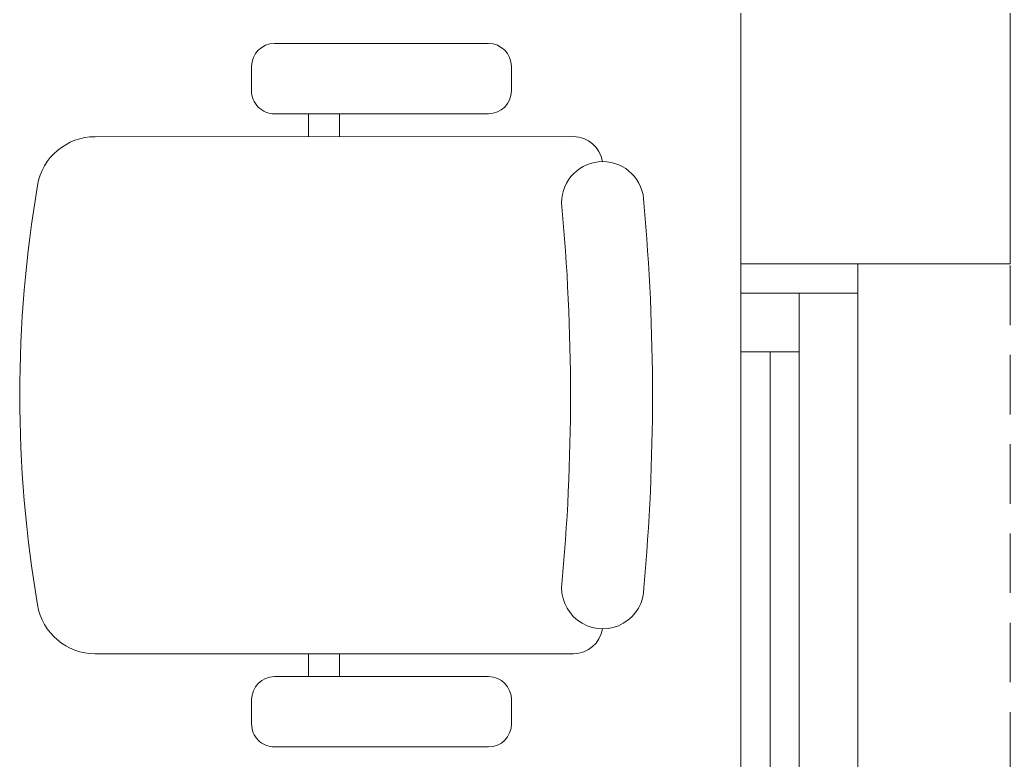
# Model space of a CAD drawing. Extents: x -234346 to 58427, y -132654 to -82394.
# Drawn here: x -98155 to -97309, y -113516 to -112884 of the extents above; entities that cross this region are included whole.
import ezdxf

# ---------------------------------------------------------------- set-up
doc = ezdxf.new("R2010")
doc.units = 0
doc.header["$LTSCALE"] = 8
doc.linetypes.add('HIDDEN', pattern=[9.525, 6.35, -3.175])
doc.layers.get('0').update_dxf_attribs({"color": 9, "lineweight": 5})
for name, color, linetype, lineweight in [('72_EGR_EQP_TAG', 9, 'Continuous', 5), ('Aluminum', 9, 'Continuous', 5), ('LOADING', 9, 'Continuous', 5), ('NEW Wall', 9, 'Continuous', 5), ('Proj', 9, 'Continuous', 5), ('Walls', 9, 'Continuous', 5)]:
    doc.layers.add(name, color=color, linetype=linetype, lineweight=lineweight)

# ---------------------------------------------------------------- blocks, each defined once
blk = doc.blocks.new('*X17')
for p, q in [((5, 3), (5, 3)), ((5, 3), (5, 3)), ((5, 3), (5, 3)), ((5, 3), (5, 3)), ((5, 3), (5, 3)), ((5, 3), (5, 3)), ((5, 3), (5, 3)), ((5, 3), (5, 3)), ((5, 3), (5, 3)), ((5, 3), (5, 3)), ((5, 3), (5, 3)), ((5, 3), (5, 3)), ((5, 3), (5, 3)), ((5, 3), (5, 3)), ((5, 3), (5, 3)), ((5, 3), (5, 3)), ((5, 3), (5, 3)), ((5, 3), (5, 3)), ((5, 3), (5, 3)), ((5, 3), (5, 3)), ((5, 3), (5, 3)), ((5, 3), (5, 3)), ((5, 3), (5, 3)), ((5, 3), (5, 3)), ((5, 3), (5, 3)), ((5, 3), (5, 3)), ((5, 3), (5, 3)), ((5, 3), (5, 3)), ((5, 3), (5, 3)), ((5, 3), (5, 3)), ((5, 3), (5, 3)), ((5, 3), (5, 3)), ((5, 3), (5, 3)), ((5, 3), (5, 3)), ((5, 3), (5, 3)), ((5, 3), (5, 3)), ((5, 3), (5, 3)), ((5, 3), (5, 3)), ((5, 3), (5, 3)), ((5, 3), (5, 3)), ((5, 3), (5, 3)), ((5, 3), (5, 3)), ((5, 3), (5, 3)), ((5, 3), (5, 3)), ((5, 3), (5, 3)), ((5, 3), (5, 3)), ((5, 3), (5, 3)), ((5, 3), (5, 3)), ((5, 3), (5, 3)), ((5, 3), (5, 3)), ((5, 3), (5, 3)), ((5, 3), (5, 3)), ((5, 3), (5, 3)), ((5, 3), (5, 3)), ((5, 3), (5, 3)), ((5, 3), (5, 3)), ((5, 3), (5, 3)), ((5, 3), (5, 3)), ((5, 3), (5, 3)), ((5, 3), (5, 3)), ((5, 3), (5, 3)), ((5, 3), (5, 3)), ((5, 3), (5, 3)), ((5, 3), (5, 3)), ((5, 3), (5, 3)), ((5, 3), (5, 3)), ((6, 3), (5, 3)), ((5, 3), (5, 3)), ((6, 3), (5, 3)), ((5, 3), (5, 3)), ((6, 3), (5, 3)), ((5, 3), (5, 3)), ((6, 3), (5, 3)), ((5, 3), (5, 3)), ((5, 3), (5, 3)), ((5, 3), (5, 3)), ((5, 3), (5, 3)), ((5, 3), (5, 3)), ((5, 3), (5, 3)), ((5, 3), (5, 3)), ((5, 3), (5, 3)), ((5, 3), (5, 3)), ((5, 3), (5, 3)), ((5, 3), (5, 3)), ((5, 3), (5, 3)), ((5, 3), (5, 3)), ((5, 3), (5, 3)), ((5, 3), (5, 3)), ((5, 3), (5, 3)), ((5, 3), (5, 3)), ((5, 3), (5, 3)), ((5, 3), (5, 3)), ((5, 3), (5, 3)), ((5, 3), (5, 3)), ((5, 3), (5, 3)), ((5, 3), (5, 3)), ((6, 3), (6, 3)), ((6, 3), (6, 3)), ((6, 3), (6, 3)), ((6, 3), (6, 3)), ((6, 3), (6, 3)), ((6, 3), (6, 3)), ((6, 3), (6, 3)), ((6, 3), (6, 3)), ((6, 3), (6, 3)), ((6, 3), (6, 3)), ((6, 3), (6, 3)), ((6, 3), (6, 3)), ((6, 3), (6, 3)), ((6, 3), (6, 3)), ((6, 3), (6, 3)), ((6, 3), (6, 3)), ((6, 3), (6, 3)), ((6, 3), (6, 3)), ((6, 3), (6, 3)), ((6, 3), (6, 3)), ((6, 3), (6, 3)), ((6, 3), (6, 3)), ((6, 3), (6, 3)), ((6, 3), (6, 3)), ((6, 3), (6, 3)), ((6, 3), (6, 3)), ((6, 3), (6, 3)), ((6, 3), (6, 3)), ((6, 3), (6, 3)), ((6, 3), (6, 3)), ((6, 3), (6, 3)), ((6, 3), (6, 3)), ((6, 3), (6, 3)), ((6, 3), (6, 3)), ((6, 3), (6, 3)), ((6, 3), (6, 3)), ((6, 3), (6, 3)), ((6, 3), (6, 3)), ((6, 3), (6, 3)), ((6, 3), (6, 3)), ((6, 3), (6, 3)), ((6, 3), (6, 3)), ((6, 3), (6, 3)), ((6, 3), (6, 3)), ((6, 3), (6, 3)), ((6, 3), (6, 3)), ((6, 3), (6, 3)), ((6, 3), (6, 3)), ((6, 3), (6, 3)), ((6, 3), (6, 3)), ((6, 3), (6, 3)), ((6, 3), (6, 3)), ((6, 3), (6, 3)), ((6, 3), (6, 3)), ((6, 3), (6, 3)), ((6, 3), (6, 3)), ((6, 3), (6, 3)), ((6, 3), (6, 3)), ((6, 3), (6, 3)), ((6, 3), (6, 3)), ((6, 3), (6, 3)), ((6, 3), (6, 3)), ((6, 3), (6, 3)), ((6, 3), (6, 3)), ((6, 3), (6, 3)), ((6, 3), (6, 3)), ((6, 3), (6, 3)), ((6, 3), (6, 3)), ((6, 3), (6, 3)), ((6, 3), (6, 3)), ((6, 3), (6, 3)), ((6, 3), (6, 3)), ((6, 3), (6, 3)), ((6, 3), (6, 3)), ((6, 3), (6, 3)), ((6, 3), (6, 3)), ((6, 3), (6, 3)), ((6, 3), (6, 3)), ((6, 3), (6, 3)), ((6, 3), (6, 3)), ((6, 3), (6, 3)), ((6, 3), (6, 3)), ((6, 3), (6, 3)), ((6, 3), (6, 3)), ((6, 3), (6, 3)), ((6, 3), (6, 3)), ((6, 3), (6, 3)), ((6, 3), (6, 3)), ((6, 3), (6, 3)), ((6, 3), (6, 3)), ((6, 3), (6, 3)), ((6, 3), (6, 3)), ((6, 3), (6, 3)), ((6, 3), (6, 3)), ((6, 3), (6, 3)), ((6, 3), (6, 3)), ((6, 3), (6, 3)), ((6, 3), (6, 3)), ((6, 3), (6, 3)), ((6, 3), (6, 3)), ((6, 3), (6, 3)), ((6, 3), (6, 3)), ((6, 3), (6, 3)), ((6, 3), (6, 3)), ((6, 3), (6, 3)), ((6, 3), (6, 3)), ((6, 3), (6, 3)), ((6, 3), (6, 3)), ((6, 3), (6, 3)), ((6, 3), (6, 3)), ((6, 3), (6, 3)), ((6, 3), (6, 3)), ((6, 3), (6, 3)), ((6, 3), (6, 3)), ((6, 3), (6, 3)), ((6, 3), (6, 3)), ((6, 3), (6, 3)), ((6, 3), (6, 3)), ((6, 3), (6, 3)), ((6, 3), (6, 3)), ((6, 3), (6, 3)), ((6, 3), (6, 3)), ((6, 3), (6, 3)), ((6, 3), (6, 3)), ((6, 3), (6, 3)), ((6, 3), (6, 3)), ((6, 3), (6, 3)), ((6, 3), (6, 3)), ((6, 3), (6, 3)), ((6, 3), (6, 3)), ((6, 3), (6, 3)), ((6, 3), (6, 3)), ((6, 3), (6, 3)), ((6, 3), (6, 3)), ((6, 3), (6, 3)), ((6, 3), (6, 3)), ((6, 3), (6, 3)), ((6, 3), (6, 3)), ((6, 3), (6, 3)), ((6, 3), (6, 3)), ((6, 3), (6, 3)), ((6, 3), (6, 3)), ((6, 3), (6, 3)), ((6, 3), (6, 3)), ((6, 3), (6, 3)), ((6, 3), (6, 3)), ((6, 3), (6, 3)), ((6, 3), (6, 3)), ((6, 3), (6, 3)), ((6, 3), (6, 3)), ((6, 3), (6, 3)), ((6, 3), (6, 3)), ((6, 3), (6, 3)), ((6, 3), (6, 3)), ((6, 3), (6, 3)), ((6, 3), (6, 3)), ((6, 3), (6, 3)), ((6, 3), (6, 3)), ((6, 3), (6, 3)), ((6, 3), (6, 3)), ((6, 3), (6, 3)), ((6, 3), (6, 3)), ((6, 3), (6, 3)), ((6, 3), (6, 3)), ((6, 3), (6, 3)), ((6, 3), (6, 3)), ((6, 3), (6, 3)), ((6, 3), (6, 3)), ((6, 3), (6, 3)), ((6, 3), (6, 3)), ((6, 3), (6, 3)), ((6, 3), (6, 3)), ((6, 3), (6, 3)), ((6, 3), (6, 3)), ((6, 3), (6, 3)), ((6, 3), (6, 3)), ((6, 3), (6, 3)), ((6, 3), (6, 3)), ((6, 3), (6, 3)), ((6, 3), (6, 3)), ((6, 3), (6, 3)), ((6, 3), (6, 3)), ((6, 3), (6, 3)), ((6, 3), (6, 3)), ((6, 3), (6, 3)), ((6, 3), (6, 3)), ((6, 3), (6, 3)), ((6, 3), (6, 3)), ((6, 3), (6, 3)), ((6, 3), (6, 3)), ((6, 3), (6, 3)), ((6, 3), (6, 3)), ((6, 3), (6, 3)), ((6, 3), (6, 3)), ((6, 3), (6, 3)), ((6, 3), (6, 3)), ((6, 3), (6, 3)), ((6, 3), (6, 3)), ((6, 3), (6, 3)), ((6, 3), (6, 3)), ((6, 3), (6, 3)), ((6, 3), (6, 3)), ((6, 3), (6, 3)), ((6, 3), (6, 3)), ((6, 3), (5, 3)), ((6, 3), (5, 3)), ((6, 3), (5, 3)), ((6, 3), (5, 3)), ((6, 3), (5, 3)), ((6, 3), (6, 3)), ((6, 3), (6, 3)), ((6, 3), (6, 3)), ((6, 3), (6, 3)), ((6, 3), (6, 3)), ((6, 3), (6, 3)), ((6, 3), (6, 3)), ((6, 3), (6, 3)), ((6, 3), (6, 3)), ((6, 3), (6, 3)), ((6, 3), (6, 3)), ((6, 3), (6, 3)), ((6, 3), (6, 3)), ((6, 3), (6, 3)), ((6, 3), (6, 3)), ((6, 3), (6, 3)), ((6, 3), (6, 3)), ((6, 3), (6, 3)), ((6, 3), (6, 3)), ((6, 3), (6, 3)), ((6, 3), (6, 3)), ((6, 3), (6, 3)), ((6, 3), (6, 3)), ((6, 3), (6, 3)), ((6, 3), (6, 3)), ((6, 3), (6, 3)), ((6, 3), (6, 3)), ((6, 3), (6, 3)), ((6, 3), (6, 3)), ((6, 3), (6, 3)), ((6, 3), (6, 3)), ((6, 3), (6, 3)), ((6, 3), (6, 3)), ((6, 3), (6, 3)), ((6, 3), (6, 3)), ((6, 3), (6, 3)), ((6, 3), (6, 3)), ((6, 3), (6, 3)), ((6, 3), (6, 3)), ((6, 3), (6, 3)), ((6, 3), (6, 3)), ((6, 3), (6, 3)), ((6, 3), (6, 3)), ((6, 3), (6, 3)), ((6, 3), (6, 3)), ((6, 3), (6, 3)), ((6, 3), (6, 3)), ((6, 3), (6, 3)), ((6, 3), (6, 3)), ((6, 3), (6, 3)), ((6, 3), (6, 3)), ((6, 3), (6, 3)), ((6, 3), (6, 3)), ((6, 3), (6, 3)), ((6, 3), (6, 3)), ((6, 3), (6, 3)), ((6, 3), (6, 3)), ((6, 3), (6, 3)), ((6, 3), (6, 3)), ((6, 3), (6, 3)), ((6, 3), (6, 3)), ((6, 3), (6, 3)), ((6, 3), (6, 3)), ((6, 3), (6, 3)), ((6, 3), (6, 3)), ((6, 3), (6, 3)), ((6, 3), (6, 3)), ((6, 3), (6, 3)), ((6, 3), (6, 3)), ((6, 3), (6, 3)), ((6, 3), (6, 3)), ((6, 3), (6, 3)), ((6, 3), (6, 3)), ((6, 3), (6, 3)), ((6, 3), (6, 3)), ((6, 3), (6, 3)), ((6, 3), (6, 3)), ((6, 3), (6, 3)), ((6, 3), (6, 3)), ((6, 3), (6, 3)), ((6, 3), (6, 3)), ((6, 3), (6, 3)), ((6, 3), (6, 3)), ((6, 3), (6, 3)), ((6, 3), (6, 3)), ((6, 3), (6, 3)), ((6, 3), (6, 3)), ((6, 3), (6, 3)), ((6, 3), (6, 3)), ((6, 3), (6, 3)), ((6, 3), (6, 3)), ((6, 3), (6, 3)), ((6, 3), (6, 3)), ((6, 3), (6, 3)), ((6, 3), (6, 3)), ((6, 3), (6, 3)), ((6, 3), (6, 3)), ((6, 3), (6, 3)), ((6, 3), (6, 3)), ((6, 3), (6, 3)), ((6, 3), (6, 3)), ((6, 3), (6, 3)), ((6, 3), (6, 3)), ((6, 3), (6, 3)), ((6, 3), (6, 3)), ((6, 3), (6, 3)), ((6, 3), (6, 3)), ((6, 3), (6, 3)), ((6, 3), (6, 3)), ((6, 3), (6, 3)), ((6, 3), (6, 3)), ((6, 3), (6, 3)), ((6, 3), (6, 3)), ((6, 3), (6, 3)), ((6, 3), (6, 3)), ((6, 3), (6, 3)), ((6, 3), (6, 3)), ((6, 3), (6, 3)), ((6, 3), (6, 3)), ((6, 3), (6, 3)), ((6, 3), (6, 3)), ((6, 3), (6, 3)), ((6, 3), (6, 3)), ((6, 3), (6, 3)), ((6, 3), (6, 3)), ((6, 3), (6, 3)), ((6, 3), (6, 3)), ((6, 3), (6, 3)), ((6, 3), (6, 3)), ((6, 3), (6, 3)), ((6, 3), (6, 3)), ((6, 3), (6, 3)), ((6, 3), (6, 3)), ((6, 3), (6, 3)), ((6, 3), (6, 3)), ((6, 3), (6, 3)), ((6, 3), (6, 3)), ((6, 3), (6, 3)), ((6, 3), (6, 3)), ((6, 3), (6, 3)), ((6, 3), (6, 3)), ((6, 3), (6, 3)), ((6, 3), (6, 3)), ((6, 3), (6, 3)), ((6, 3), (6, 3)), ((6, 3), (6, 3)), ((6, 3), (6, 3)), ((6, 3), (6, 3)), ((6, 3), (6, 3)), ((6, 3), (6, 3)), ((6, 3), (6, 3)), ((6, 3), (6, 3)), ((6, 3), (6, 3)), ((6, 3), (6, 3)), ((6, 3), (6, 3)), ((6, 3), (6, 3)), ((6, 3), (6, 3)), ((6, 3), (6, 3)), ((6, 3), (6, 3)), ((6, 3), (6, 3)), ((6, 3), (6, 3)), ((6, 3), (6, 3)), ((6, 3), (6, 3)), ((6, 3), (6, 3)), ((6, 3), (6, 3)), ((6, 3), (6, 3)), ((6, 3), (6, 3)), ((6, 3), (6, 3)), ((6, 3), (6, 3)), ((6, 3), (6, 3)), ((6, 3), (6, 3)), ((6, 3), (6, 3)), ((6, 3), (6, 3)), ((6, 3), (6, 3)), ((6, 3), (6, 3)), ((6, 3), (6, 3)), ((6, 3), (6, 3)), ((6, 3), (6, 3)), ((6, 3), (6, 3)), ((6, 3), (6, 3)), ((6, 3), (6, 3)), ((6, 3), (6, 3)), ((6, 3), (6, 3)), ((6, 3), (6, 3)), ((6, 3), (6, 3)), ((6, 3), (6, 3)), ((6, 3), (6, 3)), ((6, 3), (6, 3)), ((6, 3), (6, 3)), ((6, 3), (6, 3)), ((6, 3), (6, 3)), ((6, 3), (6, 3)), ((6, 3), (6, 3)), ((6, 3), (6, 3)), ((6, 3), (6, 3)), ((6, 3), (6, 3)), ((6, 3), (6, 3)), ((6, 3), (6, 3)), ((6, 3), (6, 3)), ((6, 3), (6, 3)), ((6, 3), (6, 3)), ((6, 3), (6, 3)), ((6, 3), (6, 3)), ((6, 3), (6, 3)), ((6, 3), (6, 3)), ((6, 3), (6, 3)), ((6, 3), (6, 3)), ((6, 3), (6, 3)), ((6, 3), (6, 3)), ((6, 3), (6, 3)), ((6, 3), (6, 3)), ((6, 3), (6, 3)), ((6, 3), (6, 3)), ((6, 3), (6, 3)), ((6, 3), (6, 3)), ((6, 3), (6, 3)), ((6, 3), (6, 3)), ((6, 3), (6, 3)), ((6, 3), (6, 3)), ((6, 3), (6, 3)), ((6, 3), (6, 3)), ((6, 3), (6, 3)), ((6, 3), (6, 3)), ((6, 3), (6, 3)), ((6, 3), (6, 3)), ((6, 3), (6, 3)), ((6, 3), (6, 3)), ((6, 3), (6, 3)), ((6, 3), (6, 3)), ((6, 3), (6, 3)), ((6, 3), (6, 3)), ((6, 3), (6, 3)), ((6, 3), (6, 3)), ((6, 3), (6, 3)), ((6, 3), (6, 3)), ((6, 3), (6, 3)), ((6, 3), (6, 3)), ((6, 3), (6, 3)), ((6, 3), (6, 3)), ((6, 3), (6, 3)), ((6, 3), (6, 3)), ((6, 3), (6, 3)), ((6, 3), (6, 3)), ((6, 3), (6, 3)), ((6, 3), (6, 3)), ((6, 3), (6, 3)), ((6, 3), (6, 3)), ((6, 3), (6, 3)), ((6, 3), (6, 3)), ((6, 3), (6, 3)), ((6, 3), (6, 3)), ((6, 3), (6, 3)), ((6, 3), (6, 3)), ((6, 3), (6, 3)), ((6, 3), (6, 3)), ((6, 3), (6, 3)), ((6, 3), (6, 3)), ((6, 3), (6, 3)), ((6, 3), (6, 3)), ((6, 3), (6, 3)), ((6, 3), (6, 3)), ((6, 3), (6, 3)), ((6, 3), (6, 3)), ((6, 3), (6, 3)), ((6, 3), (6, 3)), ((6, 3), (6, 3)), ((6, 3), (6, 3)), ((6, 3), (6, 3)), ((6, 3), (6, 3)), ((6, 3), (6, 3)), ((6, 3), (6, 3)), ((6, 3), (6, 3)), ((6, 3), (6, 3)), ((6, 3), (6, 3)), ((6, 3), (6, 3)), ((6, 3), (6, 3)), ((6, 3), (6, 3)), ((6, 3), (6, 3)), ((6, 3), (6, 3)), ((6, 3), (6, 3)), ((6, 3), (6, 3)), ((6, 3), (6, 3)), ((6, 3), (6, 3)), ((6, 3), (6, 3)), ((6, 3), (6, 3)), ((6, 3), (6, 3)), ((6, 3), (6, 3)), ((6, 3), (6, 3)), ((6, 3), (6, 3)), ((6, 3), (6, 3)), ((6, 3), (6, 3)), ((6, 3), (6, 3)), ((6, 3), (6, 3)), ((6, 3), (6, 3)), ((6, 3), (6, 3)), ((6, 3), (6, 3)), ((6, 3), (6, 3)), ((6, 3), (6, 3)), ((6, 3), (6, 3)), ((6, 3), (6, 3)), ((6, 3), (6, 3)), ((6, 3), (6, 3)), ((6, 3), (6, 3)), ((6, 3), (6, 3)), ((6, 3), (6, 3)), ((6, 3), (6, 3)), ((6, 3), (6, 3)), ((6, 3), (6, 3)), ((6, 3), (6, 3)), ((6, 3), (6, 3)), ((6, 3), (6, 3)), ((6, 3), (6, 3)), ((6, 3), (6, 3)), ((6, 3), (6, 3)), ((6, 3), (6, 3)), ((6, 3), (6, 3)), ((6, 3), (6, 3))]:
    blk.add_line(p, q)
blk = doc.blocks.new('*X18')
for p, q in [((13, 1), (13, 1)), ((13, 1), (13, 1)), ((13, 1), (13, 1)), ((13, 1), (13, 1)), ((13, 1), (13, 1)), ((13, 1), (13, 1)), ((13, 1), (13, 1)), ((13, 1), (13, 1)), ((13, 1), (13, 1)), ((13, 1), (13, 1)), ((13, 1), (13, 1)), ((13, 1), (13, 1)), ((13, 1), (13, 1)), ((13, 1), (13, 1)), ((13, 1), (13, 1)), ((13, 1), (14, 1)), ((13, 1), (14, 1)), ((13, 1), (14, 1)), ((13, 1), (13, 1)), ((13, 1), (13, 1)), ((13, 1), (13, 1)), ((13, 1), (13, 1)), ((13, 1), (13, 1)), ((13, 1), (13, 1)), ((13, 1), (13, 1)), ((13, 1), (13, 1)), ((13, 1), (13, 1)), ((13, 1), (13, 1)), ((13, 1), (13, 1)), ((13, 1), (13, 1)), ((13, 1), (13, 1)), ((13, 1), (13, 1)), ((13, 1), (13, 1)), ((13, 1), (13, 1)), ((13, 1), (13, 1)), ((13, 1), (13, 1)), ((13, 1), (13, 1)), ((13, 1), (13, 1)), ((13, 1), (13, 1)), ((13, 1), (13, 1)), ((13, 1), (13, 1)), ((13, 1), (13, 1)), ((13, 1), (13, 1)), ((13, 1), (13, 1)), ((13, 1), (13, 1)), ((13, 1), (13, 1)), ((13, 1), (13, 1)), ((13, 1), (13, 1)), ((13, 1), (13, 1)), ((13, 1), (13, 1)), ((13, 1), (13, 1)), ((13, 1), (13, 1)), ((13, 1), (13, 1)), ((13, 1), (13, 1)), ((13, 1), (13, 1)), ((13, 1), (13, 1)), ((13, 1), (13, 1)), ((13, 1), (13, 1)), ((13, 1), (13, 1)), ((13, 1), (13, 1)), ((13, 1), (13, 1)), ((13, 1), (13, 1)), ((13, 1), (13, 1)), ((13, 1), (13, 1)), ((13, 1), (13, 1)), ((13, 1), (13, 1)), ((13, 1), (13, 1)), ((13, 1), (13, 1)), ((13, 1), (13, 1)), ((13, 1), (13, 1)), ((13, 1), (13, 1)), ((13, 1), (13, 1)), ((13, 1), (13, 1)), ((13, 1), (13, 1)), ((13, 1), (13, 1)), ((13, 1), (13, 1)), ((13, 1), (13, 1)), ((13, 1), (13, 1)), ((13, 1), (13, 1)), ((13, 1), (13, 1)), ((13, 1), (13, 1)), ((13, 1), (13, 1)), ((13, 1), (13, 1)), ((13, 1), (13, 1)), ((13, 1), (13, 1)), ((13, 1), (13, 1)), ((13, 1), (13, 1)), ((13, 1), (13, 1)), ((13, 1), (13, 1)), ((13, 1), (13, 1)), ((13, 1), (13, 1)), ((13, 1), (13, 1)), ((13, 1), (13, 1)), ((13, 1), (13, 1)), ((13, 1), (13, 1)), ((13, 1), (13, 1)), ((13, 1), (13, 1)), ((13, 1), (13, 1)), ((13, 1), (13, 1)), ((13, 1), (13, 1)), ((13, 1), (13, 1)), ((13, 1), (13, 1)), ((13, 1), (13, 1)), ((13, 1), (13, 1)), ((13, 1), (13, 1)), ((13, 1), (13, 1)), ((13, 1), (13, 1)), ((13, 1), (13, 1)), ((13, 1), (13, 1)), ((13, 1), (13, 1)), ((13, 1), (13, 1)), ((13, 1), (13, 1)), ((13, 1), (13, 1)), ((13, 1), (13, 1)), ((13, 1), (13, 1)), ((13, 1), (13, 1)), ((13, 1), (13, 1)), ((13, 1), (13, 1)), ((13, 1), (13, 1)), ((13, 1), (13, 1)), ((13, 1), (13, 1)), ((13, 1), (13, 1)), ((13, 1), (13, 1)), ((13, 1), (14, 1)), ((13, 0), (13, 0)), ((13, 0), (13, 0)), ((13, 0), (13, 0)), ((13, 0), (13, 0)), ((13, 0), (13, 0)), ((13, 0), (13, 0)), ((13, 0), (13, 0)), ((13, 0), (13, 0)), ((13, 0), (13, 0)), ((13, 0), (13, 0)), ((13, 0), (13, 0)), ((13, 0), (13, 0)), ((13, 0), (13, 0)), ((13, 0), (13, 0)), ((13, 0), (13, 0)), ((13, 0), (13, 0)), ((13, 0), (13, 0)), ((13, 0), (13, 0)), ((13, 0), (13, 0)), ((13, 0), (13, 0)), ((13, 0), (13, 0)), ((13, 0), (13, 0)), ((13, 0), (13, 0)), ((13, 0), (13, 0)), ((13, 0), (13, 0)), ((13, 0), (13, 0)), ((13, 0), (13, 0)), ((13, 0), (13, 0)), ((13, 0), (13, 0)), ((13, 0), (13, 0)), ((13, 0), (13, 0)), ((13, 0), (13, 0)), ((13, 0), (13, 0)), ((13, 0), (13, 0)), ((13, 0), (13, 0)), ((13, 0), (13, 0)), ((13, 0), (13, 0)), ((13, 0), (13, 0)), ((13, 0), (13, 0)), ((13, 0), (13, 0)), ((13, 0), (13, 0)), ((13, 0), (13, 0)), ((13, 0), (13, 0)), ((13, 0), (13, 0)), ((13, 0), (13, 0)), ((13, 0), (13, 0)), ((13, 0), (13, 0)), ((13, 0), (13, 0)), ((13, 0), (14, 0)), ((13, 0), (14, 0)), ((13, 0), (13, 0)), ((13, 0), (14, 0)), ((14, 1), (14, 1)), ((14, 1), (14, 1)), ((14, 1), (14, 1)), ((14, 1), (14, 1)), ((14, 1), (14, 1)), ((14, 1), (14, 1)), ((14, 1), (14, 1)), ((14, 1), (14, 1)), ((14, 1), (14, 1)), ((14, 1), (14, 1)), ((14, 1), (14, 1)), ((14, 1), (14, 1)), ((14, 1), (14, 1)), ((14, 1), (14, 1)), ((14, 1), (14, 1)), ((14, 1), (14, 1)), ((14, 1), (14, 1)), ((14, 1), (14, 1)), ((14, 1), (14, 1)), ((14, 1), (14, 1)), ((14, 1), (14, 1)), ((14, 1), (14, 1)), ((14, 1), (14, 1)), ((14, 1), (14, 1)), ((14, 1), (14, 1)), ((14, 1), (14, 1)), ((14, 1), (14, 1)), ((14, 1), (14, 1)), ((14, 1), (14, 1)), ((14, 1), (14, 1)), ((14, 1), (14, 1)), ((14, 1), (14, 1)), ((14, 1), (14, 1)), ((14, 1), (14, 1)), ((14, 1), (14, 1)), ((14, 1), (14, 1)), ((14, 1), (14, 1)), ((14, 1), (14, 1)), ((14, 1), (14, 1)), ((14, 1), (14, 1)), ((14, 1), (14, 1)), ((14, 1), (14, 1)), ((14, 1), (14, 1)), ((14, 1), (14, 1)), ((14, 1), (14, 1)), ((14, 1), (14, 1)), ((14, 1), (14, 1)), ((14, 1), (14, 1)), ((14, 1), (14, 1)), ((14, 1), (14, 1)), ((14, 1), (14, 1)), ((14, 1), (14, 1)), ((14, 1), (14, 1)), ((14, 1), (14, 1)), ((14, 1), (14, 1)), ((14, 1), (14, 1)), ((14, 1), (14, 1)), ((14, 1), (14, 1)), ((14, 1), (14, 1)), ((14, 1), (14, 1)), ((14, 1), (14, 1)), ((14, 1), (14, 1)), ((14, 1), (14, 1)), ((14, 1), (14, 1)), ((14, 1), (14, 1)), ((14, 1), (14, 1)), ((14, 1), (14, 1)), ((14, 1), (14, 1)), ((14, 1), (14, 1)), ((14, 1), (14, 1)), ((14, 1), (14, 1)), ((14, 1), (14, 1)), ((14, 1), (14, 1)), ((14, 1), (14, 1)), ((14, 1), (14, 1)), ((14, 1), (14, 1)), ((14, 1), (14, 1)), ((14, 1), (14, 1)), ((14, 1), (14, 1)), ((14, 1), (14, 1)), ((14, 1), (14, 1)), ((14, 1), (14, 1)), ((14, 1), (14, 1)), ((14, 1), (14, 1)), ((14, 1), (14, 1)), ((14, 1), (14, 1)), ((14, 1), (14, 1)), ((14, 1), (14, 1)), ((14, 1), (14, 1)), ((14, 1), (14, 1)), ((14, 1), (14, 1)), ((14, 1), (14, 1)), ((14, 1), (14, 1)), ((14, 1), (14, 1)), ((14, 0), (14, 0)), ((14, 0), (14, 0)), ((14, 0), (14, 0)), ((14, 0), (14, 0)), ((14, 0), (14, 0)), ((14, 0), (14, 0)), ((14, 0), (14, 0)), ((14, 0), (14, 0)), ((14, 0), (14, 0)), ((14, 0), (14, 0)), ((14, 0), (14, 0)), ((14, 0), (14, 0)), ((14, 0), (14, 0)), ((14, 0), (14, 0)), ((14, 0), (14, 0)), ((14, 0), (14, 0)), ((14, 0), (14, 0)), ((14, 0), (14, 0)), ((14, 0), (14, 0)), ((14, 0), (14, 0)), ((14, 0), (14, 0)), ((14, 0), (14, 0)), ((14, 0), (14, 0)), ((14, 0), (14, 0)), ((14, 0), (14, 0)), ((14, 0), (14, 0)), ((14, 0), (14, 0)), ((14, 0), (14, 0)), ((14, 0), (14, 0)), ((14, 0), (14, 0)), ((14, 0), (14, 0)), ((14, 0), (14, 0)), ((14, 0), (14, 0)), ((14, 0), (14, 0)), ((14, 0), (14, 0)), ((14, 0), (14, 0)), ((14, 0), (14, 0)), ((14, 0), (14, 0)), ((14, 0), (14, 0)), ((14, 0), (14, 0)), ((14, 0), (14, 0)), ((14, 0), (14, 0)), ((14, 0), (14, 0)), ((14, 0), (14, 0)), ((14, 0), (14, 0)), ((14, 0), (14, 0)), ((14, 0), (14, 0)), ((14, 0), (14, 0)), ((13, 0), (13, 0)), ((13, 0), (14, 0)), ((13, 0), (13, 0)), ((13, 0), (14, 0)), ((13, 0), (13, 0)), ((13, 0), (14, 0)), ((13, 0), (13, 0)), ((13, 0), (13, 0)), ((13, 0), (13, 0)), ((13, 0), (13, 0)), ((13, 0), (14, 0)), ((13, 0), (13, 0)), ((13, 0), (14, 0)), ((13, 0), (13, 0)), ((13, 0), (14, 0)), ((13, 0), (13, 0)), ((13, 0), (14, 0)), ((13, 0), (13, 0)), ((13, 0), (14, 0)), ((13, 0), (13, 0)), ((13, 0), (14, 0)), ((13, 0), (13, 0)), ((13, 0), (14, 0)), ((13, 0), (13, 0)), ((13, 0), (13, 0)), ((13, 0), (13, 0)), ((13, 0), (14, 0)), ((13, 0), (13, 0)), ((13, 0), (14, 0)), ((13, 0), (13, 0)), ((13, 0), (14, 0)), ((13, 0), (13, 0)), ((13, 0), (14, 0)), ((13, 0), (13, 0)), ((13, 0), (13, 0)), ((13, 0), (13, 0)), ((13, 0), (13, 0)), ((13, 0), (13, 0)), ((13, 0), (13, 0)), ((13, 0), (13, 0)), ((13, 0), (13, 0)), ((13, 0), (13, 0)), ((13, 0), (13, 0)), ((13, 0), (13, 0)), ((13, 0), (13, 0)), ((13, 0), (13, 0)), ((13, 0), (13, 0)), ((13, 0), (13, 0)), ((13, 0), (13, 0)), ((13, 0), (13, 0)), ((13, 0), (13, 0)), ((13, 0), (13, 0)), ((13, 0), (13, 0)), ((13, 0), (13, 0)), ((13, 0), (13, 0)), ((13, 0), (13, 0)), ((13, 0), (13, 0)), ((13, 0), (13, 0)), ((13, 0), (13, 0)), ((13, 0), (13, 0)), ((13, 0), (13, 0)), ((13, 0), (13, 0)), ((13, 0), (13, 0)), ((13, 0), (13, 0)), ((13, -1), (13, -1)), ((13, -1), (13, -1)), ((13, -1), (13, -1)), ((13, -1), (13, -1)), ((13, -1), (13, -1)), ((13, -1), (14, -1)), ((13, -1), (13, -1)), ((14, 0), (14, 0)), ((14, 0), (14, 0)), ((14, 0), (14, 0)), ((14, 0), (14, 0)), ((14, 0), (14, 0)), ((14, 0), (14, 0)), ((14, 0), (14, 0)), ((14, 0), (14, 0)), ((14, 0), (14, 0)), ((14, 0), (14, 0)), ((14, 0), (14, 0)), ((14, 0), (14, 0)), ((14, 0), (14, 0)), ((14, 0), (14, 0)), ((14, 0), (14, 0)), ((13, 0), (14, 0)), ((14, 0), (14, 0)), ((14, 0), (14, 0)), ((14, 0), (14, 0)), ((14, 0), (14, 0)), ((14, 0), (14, 0)), ((14, 0), (14, 0)), ((14, 0), (14, 0)), ((14, 0), (14, 0)), ((14, 0), (14, 0)), ((14, 0), (14, 0)), ((14, 0), (14, 0)), ((14, 0), (14, 0)), ((14, 0), (14, 0)), ((14, 0), (14, 0)), ((14, 0), (14, 0)), ((14, 0), (14, 0)), ((14, 0), (14, 0)), ((14, 0), (14, 0)), ((14, 0), (14, 0)), ((14, 0), (14, 0)), ((14, 0), (14, 0)), ((14, 0), (14, 0)), ((14, 0), (14, 0)), ((14, 0), (14, 0)), ((14, 0), (14, 0)), ((14, 0), (14, 0)), ((14, 0), (14, 0)), ((14, 0), (14, 0)), ((14, 0), (14, 0)), ((14, 0), (14, 0)), ((14, 0), (14, 0)), ((14, 0), (14, 0)), ((14, 0), (14, 0)), ((14, 0), (14, 0)), ((14, -1), (14, -1)), ((14, -1), (14, -1)), ((14, -1), (14, -1)), ((14, -1), (14, -1)), ((14, -1), (14, -1))]:
    blk.add_line(p, q)
blk = doc.blocks.new('GF21018-P')
for p, q in [((-0.2207, 0.47563), (-0.2207, 0.0675)), ((0.22049, 0.47563), (0.22049, 0.0675)), ((-0.2806, 0.34221), (-0.25983, 0.34221)), ((0.25963, 0.34221), (0.2804, 0.34221)), ((-0.30021, 0.32259), (-0.30021, 0.14)), ((-0.24021, 0.32259), (-0.24021, 0.14)), ((0.24001, 0.32259), (0.24001, 0.14)), ((0.30001, 0.32259), (0.30001, 0.14)), ((-0.24021, 0.29372), (-0.2207, 0.29372)), ((0.22049, 0.29372), (0.24001, 0.29372)), ((-0.24021, 0.26708), (-0.2207, 0.26708)), ((0.22049, 0.26708), (0.24001, 0.26708)), ((-0.2806, 0.12039), (-0.25983, 0.12039)), ((0.25963, 0.12039), (0.2804, 0.12039))]:
    blk.add_line(p, q)
for points in [[(0.24001, 0.29372), (0.24001, 0.29372), (0.24001, 0.29372), (0.24001, 0.29372), (0.24001, 0.29372), (0.24001, 0.29372), (0.24001, 0.29372), (0.24001, 0.29372), (0.24001, 0.29372), (0.24001, 0.29372), (0.24001, 0.29372), (0.24001, 0.29372), (0.24001, 0.29372), (0.24001, 0.29372), (0.24001, 0.29372), (0.24001, 0.29372), (0.24001, 0.29372), (0.24001, 0.29372), (0.24001, 0.29372), (0.24001, 0.29372), (0.24001, 0.29372), (0.24001, 0.29372), (0.24001, 0.29372), (0.24001, 0.29372), (0.24001, 0.29372), (0.24001, 0.29372), (0.24001, 0.29372), (0.24001, 0.29372), (0.24001, 0.29372), (0.24001, 0.29372), (0.24001, 0.29372), (0.24001, 0.29372), (0.24001, 0.29372), (0.24001, 0.29372), (0.24001, 0.29372), (0.24001, 0.29372), (0.24001, 0.29372), (0.24001, 0.29372), (0.24001, 0.29372), (0.24001, 0.29372), (0.24001, 0.29372), (0.24001, 0.29372), (0.24001, 0.29372), (0.24001, 0.29372), (0.24001, 0.29372), (0.24001, 0.29372), (0.24001, 0.29372), (0.24001, 0.29372), (0.24001, 0.29372), (0.24001, 0.29372), (0.24001, 0.29372), (0.24001, 0.29372), (0.24001, 0.29372), (0.24001, 0.29372), (0.24001, 0.29372), (0.24001, 0.29372), (0.24001, 0.29372), (0.24001, 0.29372), (0.24001, 0.29372), (0.24001, 0.29372), (0.24001, 0.29372), (0.24001, 0.29372), (0.24001, 0.29372), (0.24001, 0.29372), (0.24001, 0.29372), (0.24001, 0.29372), (0.24001, 0.29372), (0.24001, 0.29372), (0.24001, 0.29372), (0.24001, 0.29372), (0.24001, 0.29372), (0.24001, 0.29372), (0.24001, 0.29372), (0.24001, 0.29372), (0.24001, 0.29372), (0.24001, 0.29372), (0.24001, 0.29372), (0.24001, 0.29372), (0.24001, 0.29372), (0.24001, 0.29372), (0.24001, 0.29372), (0.24001, 0.29372), (0.24001, 0.29372), (0.24001, 0.29372), (0.24001, 0.29372), (0.24001, 0.29372), (0.24001, 0.29372), (0.24001, 0.29372), (0.24001, 0.29372), (0.24001, 0.29372), (0.24001, 0.29372), (0.24001, 0.29372), (0.24001, 0.29372), (0.24001, 0.29372), (0.24001, 0.29372), (0.24001, 0.29372), (0.24001, 0.29372), (0.24001, 0.29372), (0.24001, 0.29372), (0.24001, 0.29372), (0.24001, 0.29372), (0.24001, 0.29372), (0.24001, 0.29372), (0.24001, 0.29372), (0.24001, 0.29372), (0.24001, 0.29372), (0.24001, 0.29372), (0.24001, 0.29372), (0.24001, 0.29372), (0.24001, 0.29372), (0.24001, 0.29372), (0.24001, 0.29372), (0.24001, 0.29372), (0.24001, 0.29372), (0.24001, 0.29372), (0.24001, 0.29372), (0.24001, 0.29372), (0.24001, 0.29372), (0.24001, 0.29372), (0.24001, 0.29372), (0.24001, 0.29372), (0.24001, 0.29372), (0.24001, 0.29372), (0.24001, 0.29372), (0.24001, 0.29372), (0.24001, 0.29372), (0.24001, 0.29372), (0.24001, 0.29372), (0.24001, 0.29372), (0.24001, 0.29372), (0.24001, 0.29372), (0.24001, 0.29372), (0.24001, 0.29372), (0.24001, 0.29372), (0.24001, 0.29372), (0.24001, 0.29372), (0.24001, 0.29372), (0.24001, 0.29372), (0.24001, 0.29372), (0.24001, 0.29372), (0.24001, 0.29372), (0.24001, 0.29372), (0.24001, 0.29372), (0.24001, 0.29372), (0.24001, 0.29372), (0.24001, 0.29372), (0.24001, 0.29372), (0.24001, 0.29372), (0.24001, 0.29372), (0.24001, 0.29372), (0.24001, 0.29372), (0.24001, 0.29372), (0.24001, 0.29372), (0.24001, 0.29372), (0.24001, 0.29372), (0.24001, 0.29372), (0.24001, 0.29372), (0.24001, 0.29372), (0.24001, 0.29372), (0.24001, 0.29372), (0.24001, 0.29372), (0.24001, 0.29372), (0.24001, 0.29372), (0.24001, 0.29372), (0.24001, 0.29372), (0.24001, 0.29372), (0.24001, 0.29372), (0.24001, 0.29372), (0.24001, 0.29372), (0.24001, 0.29372), (0.24001, 0.29372), (0.24001, 0.29372), (0.24001, 0.29372), (0.24001, 0.29372), (0.24001, 0.29372), (0.24001, 0.29372), (0.24001, 0.29372), (0.24001, 0.29372), (0.24001, 0.29372), (0.24001, 0.29372), (0.24001, 0.29372), (0.24001, 0.29372), (0.24001, 0.29372), (0.24001, 0.29372), (0.24001, 0.29372), (0.24001, 0.29372), (0.24001, 0.29372), (0.24001, 0.29372), (0.24001, 0.29372), (0.24001, 0.29372), (0.24001, 0.29372), (0.24001, 0.29372), (0.24001, 0.29372), (0.24001, 0.29372), (0.24001, 0.29372), (0.24001, 0.29372), (0.24001, 0.29372), (0.24001, 0.29372), (0.24001, 0.29372), (0.24001, 0.29372), (0.24001, 0.29372), (0.24001, 0.29372), (0.24001, 0.29372), (0.24001, 0.29372), (0.24001, 0.29372), (0.24001, 0.29372), (0.24001, 0.29372), (0.24001, 0.29372), (0.24001, 0.29372), (0.24001, 0.29372), (0.24001, 0.29372), (0.24001, 0.29372), (0.24001, 0.29372), (0.24001, 0.29372), (0.24001, 0.29372), (0.24001, 0.29372), (0.24001, 0.29372), (0.24001, 0.29372), (0.24001, 0.29372), (0.24001, 0.29372), (0.24001, 0.29372), (0.24001, 0.29372), (0.24001, 0.29372), (0.24001, 0.29372), (0.24001, 0.29372), (0.24001, 0.29372), (0.24001, 0.29372), (0.24001, 0.29372), (0.24001, 0.29372), (0.24001, 0.29372), (0.24001, 0.29372), (0.24001, 0.29372), (0.24001, 0.29372), (0.24001, 0.29372), (0.24001, 0.29372), (0.24001, 0.29372), (0.24001, 0.29372), (0.24001, 0.29372), (0.24001, 0.29372), (0.24001, 0.29372), (0.24001, 0.29372), (0.24001, 0.29372), (0.24001, 0.29372), (0.24001, 0.29372), (0.24001, 0.29372), (0.24001, 0.29372), (0.24001, 0.29372), (0.24001, 0.29372), (0.24001, 0.29372), (0.24001, 0.29372), (0.24001, 0.29372), (0.24001, 0.29372), (0.24001, 0.29372), (0.24001, 0.29372), (0.24001, 0.29372), (0.24001, 0.29372), (0.24001, 0.29372), (0.24001, 0.29372), (0.24001, 0.29372), (0.24001, 0.29372), (0.24001, 0.29372), (0.24001, 0.29372), (0.24001, 0.29372), (0.24001, 0.29372), (0.24001, 0.29372), (0.24001, 0.29372), (0.24001, 0.29372), (0.24001, 0.29372), (0.24001, 0.29372), (0.24001, 0.29372), (0.24001, 0.29372), (0.24001, 0.29372), (0.24001, 0.29372), (0.24001, 0.29372), (0.24001, 0.29372), (0.24001, 0.29372), (0.24001, 0.29372)], [(0.24001, 0.29372), (0.24001, 0.29372), (0.24001, 0.29372), (0.24001, 0.29372), (0.24001, 0.29372), (0.24001, 0.29372), (0.24001, 0.29372), (0.24001, 0.29372), (0.24001, 0.29372), (0.24001, 0.29372), (0.24001, 0.29372), (0.24001, 0.29372), (0.24001, 0.29372), (0.24001, 0.29372), (0.24001, 0.29372), (0.24001, 0.29372), (0.24001, 0.29372), (0.24001, 0.29372), (0.24001, 0.29372), (0.24001, 0.29372), (0.24001, 0.29372), (0.24001, 0.29372), (0.24001, 0.29372), (0.24001, 0.29372), (0.24001, 0.29372), (0.24001, 0.29372), (0.24001, 0.29372), (0.24001, 0.29372), (0.24001, 0.29372), (0.24001, 0.29372), (0.24001, 0.29372), (0.24001, 0.29372), (0.24001, 0.29372), (0.24001, 0.29372), (0.24001, 0.29372), (0.24001, 0.29372), (0.24001, 0.29372), (0.24001, 0.29372), (0.24001, 0.29372), (0.24001, 0.29372), (0.24001, 0.29372), (0.24001, 0.29372), (0.24001, 0.29372), (0.24001, 0.29372), (0.24001, 0.29372), (0.24001, 0.29372), (0.24001, 0.29372), (0.24001, 0.29372), (0.24001, 0.29372), (0.24001, 0.29372), (0.24001, 0.29372), (0.24001, 0.29372), (0.24001, 0.29372), (0.24001, 0.29372), (0.24001, 0.29372), (0.24001, 0.29372), (0.24001, 0.29372), (0.24001, 0.29372), (0.24001, 0.29372), (0.24001, 0.29372), (0.24001, 0.29372), (0.24001, 0.29372), (0.24001, 0.29372), (0.24001, 0.29372), (0.24001, 0.29372), (0.24001, 0.29372), (0.24001, 0.29372), (0.24001, 0.29372), (0.24001, 0.29372), (0.24001, 0.29372), (0.24001, 0.29372), (0.24001, 0.29372), (0.24001, 0.29372), (0.24001, 0.29372), (0.24001, 0.29372), (0.24001, 0.29372), (0.24001, 0.29372), (0.24001, 0.29372), (0.24001, 0.29372), (0.24001, 0.29372), (0.24001, 0.29372), (0.24001, 0.29372), (0.24001, 0.29372), (0.24001, 0.29372), (0.24001, 0.29372), (0.24001, 0.29372), (0.24001, 0.29372), (0.24001, 0.29372), (0.24001, 0.29372), (0.24001, 0.29372), (0.24001, 0.29372), (0.24001, 0.29372), (0.24001, 0.29372), (0.24001, 0.29372), (0.24001, 0.29372), (0.24001, 0.29372), (0.24001, 0.29372), (0.24001, 0.29372), (0.24001, 0.29372), (0.24001, 0.29372), (0.24001, 0.29372), (0.24001, 0.29372), (0.24001, 0.29372), (0.24001, 0.29372), (0.24001, 0.29372), (0.24001, 0.29372), (0.24001, 0.29372), (0.24001, 0.29372), (0.24001, 0.29372), (0.24001, 0.29372), (0.24001, 0.29372), (0.24001, 0.29372), (0.24001, 0.29372), (0.24001, 0.29372), (0.24001, 0.29372), (0.24001, 0.29372), (0.24001, 0.29372), (0.24001, 0.29372), (0.24001, 0.29372), (0.24001, 0.29372), (0.24001, 0.29372), (0.24001, 0.29372), (0.24001, 0.29372), (0.24001, 0.29372), (0.24001, 0.29372), (0.24001, 0.29372), (0.24001, 0.29372), (0.24001, 0.29372), (0.24001, 0.29372), (0.24001, 0.29372), (0.24001, 0.29372), (0.24001, 0.29372), (0.24001, 0.29372), (0.24001, 0.29372), (0.24001, 0.29372), (0.24001, 0.29372), (0.24001, 0.29372), (0.24001, 0.29372), (0.24001, 0.29372), (0.24001, 0.29372), (0.24001, 0.29372), (0.24001, 0.29372), (0.24001, 0.29372), (0.24001, 0.29372), (0.24001, 0.29372), (0.24001, 0.29372), (0.24001, 0.29372), (0.24001, 0.29372), (0.24001, 0.29372), (0.24001, 0.29372), (0.24001, 0.29372), (0.24001, 0.29372), (0.24001, 0.29372), (0.24001, 0.29372), (0.24001, 0.29372), (0.24001, 0.29372), (0.24001, 0.29372), (0.24001, 0.29372), (0.24001, 0.29372), (0.24001, 0.29372), (0.24001, 0.29372), (0.24001, 0.29372), (0.24001, 0.29372), (0.24001, 0.29372), (0.24001, 0.29372), (0.24001, 0.29372), (0.24001, 0.29372), (0.24001, 0.29372), (0.24001, 0.29372), (0.24001, 0.29372), (0.24001, 0.29372), (0.24001, 0.29372), (0.24001, 0.29372), (0.24001, 0.29372), (0.24001, 0.29372), (0.24001, 0.29372), (0.24001, 0.29372), (0.24001, 0.29372), (0.24001, 0.29372), (0.24001, 0.29372), (0.24001, 0.29372), (0.24001, 0.29372), (0.24001, 0.29372), (0.24001, 0.29372), (0.24001, 0.29372), (0.24001, 0.29372), (0.24001, 0.29372), (0.24001, 0.29372), (0.24001, 0.29372), (0.24001, 0.29372), (0.24001, 0.29372), (0.24001, 0.29372), (0.24001, 0.29372), (0.24001, 0.29372), (0.24001, 0.29372), (0.24001, 0.29372), (0.24001, 0.29372), (0.24001, 0.29372), (0.24001, 0.29372), (0.24001, 0.29372), (0.24001, 0.29372), (0.24001, 0.29372), (0.24001, 0.29372), (0.24001, 0.29372), (0.24001, 0.29372), (0.24001, 0.29372), (0.24001, 0.29372), (0.24001, 0.29372), (0.24001, 0.29372), (0.24001, 0.29372), (0.24001, 0.29372), (0.24001, 0.29372), (0.24001, 0.29372), (0.24001, 0.29372), (0.24001, 0.29372), (0.24001, 0.29372), (0.24001, 0.29372), (0.24001, 0.29372), (0.24001, 0.29372)], [(0.24001, 0.29372), (0.24001, 0.29372), (0.24001, 0.29372), (0.24001, 0.29372), (0.24001, 0.29372), (0.24001, 0.29372), (0.24001, 0.29372), (0.24001, 0.29372), (0.24001, 0.29372), (0.24001, 0.29372), (0.24001, 0.29372), (0.24001, 0.29372), (0.24001, 0.29372), (0.24001, 0.29372), (0.24001, 0.29372), (0.24001, 0.29372), (0.24001, 0.29372), (0.24001, 0.29372), (0.24001, 0.29372), (0.24001, 0.29372), (0.24001, 0.29372), (0.24001, 0.29372), (0.24001, 0.29372), (0.24001, 0.29372), (0.24001, 0.29372), (0.24001, 0.29372), (0.24001, 0.29372), (0.24001, 0.29372), (0.24001, 0.29372), (0.24001, 0.29372), (0.24001, 0.29372), (0.24001, 0.29372), (0.24001, 0.29372), (0.24001, 0.29372), (0.24001, 0.29372), (0.24001, 0.29372), (0.24001, 0.29372), (0.24001, 0.29372), (0.24001, 0.29372), (0.24001, 0.29372), (0.24001, 0.29372), (0.24001, 0.29372), (0.24001, 0.29372), (0.24001, 0.29372), (0.24001, 0.29372), (0.24001, 0.29372), (0.24001, 0.29372), (0.24001, 0.29372), (0.24001, 0.29372), (0.24001, 0.29372), (0.24001, 0.29372), (0.24001, 0.29372), (0.24001, 0.29372), (0.24001, 0.29372), (0.24001, 0.29372), (0.24001, 0.29372), (0.24001, 0.29372), (0.24001, 0.29372), (0.24001, 0.29372), (0.24001, 0.29372), (0.24001, 0.29372), (0.24001, 0.29372), (0.24001, 0.29372), (0.24001, 0.29372), (0.24001, 0.29372), (0.24001, 0.29372), (0.24001, 0.29372), (0.24001, 0.29372), (0.24001, 0.29372), (0.24001, 0.29372), (0.24001, 0.29372), (0.24001, 0.29372), (0.24001, 0.29372), (0.24001, 0.29372), (0.24001, 0.29372), (0.24001, 0.29372), (0.24001, 0.29372), (0.24001, 0.29372), (0.24001, 0.29372), (0.24001, 0.29372), (0.24001, 0.29372), (0.24001, 0.29372), (0.24001, 0.29372), (0.24001, 0.29372), (0.24001, 0.29372), (0.24001, 0.29372), (0.24001, 0.29372), (0.24001, 0.29372), (0.24001, 0.29372), (0.24001, 0.29372), (0.24001, 0.29372), (0.24001, 0.29372), (0.24001, 0.29372), (0.24001, 0.29372), (0.24001, 0.29372), (0.24001, 0.29372), (0.24001, 0.29372), (0.24001, 0.29372), (0.24001, 0.29372), (0.24001, 0.29372), (0.24001, 0.29372), (0.24001, 0.29372), (0.24001, 0.29372), (0.24001, 0.29372), (0.24001, 0.29372), (0.24001, 0.29372), (0.24001, 0.29372), (0.24001, 0.29372), (0.24001, 0.29372), (0.24001, 0.29372), (0.24001, 0.29372), (0.24001, 0.29372), (0.24001, 0.29372), (0.24001, 0.29372), (0.24001, 0.29372), (0.24001, 0.29372), (0.24001, 0.29372), (0.24001, 0.29372), (0.24001, 0.29372), (0.24001, 0.29372), (0.24001, 0.29372), (0.24001, 0.29372), (0.24001, 0.29372), (0.24001, 0.29372), (0.24001, 0.29372), (0.24001, 0.29372), (0.24001, 0.29372), (0.24001, 0.29372), (0.24001, 0.29372), (0.24001, 0.29372), (0.24001, 0.29372), (0.24001, 0.29372), (0.24001, 0.29372), (0.24001, 0.29372), (0.24001, 0.29372), (0.24001, 0.29372), (0.24001, 0.29372), (0.24001, 0.29372), (0.24001, 0.29372), (0.24001, 0.29372), (0.24001, 0.29372), (0.24001, 0.29372), (0.24001, 0.29372), (0.24001, 0.29372), (0.24001, 0.29372), (0.24001, 0.29372), (0.24001, 0.29372), (0.24001, 0.29372), (0.24001, 0.29372), (0.24001, 0.29372), (0.24001, 0.29372), (0.24001, 0.29372), (0.24001, 0.29372), (0.24001, 0.29372), (0.24001, 0.29372), (0.24001, 0.29372), (0.24001, 0.29372), (0.24001, 0.29372), (0.24001, 0.29372), (0.24001, 0.29372), (0.24001, 0.29372), (0.24001, 0.29372), (0.24001, 0.29372), (0.24001, 0.29372), (0.24001, 0.29372), (0.24001, 0.29372), (0.24001, 0.29372), (0.24001, 0.29372), (0.24001, 0.29372), (0.24001, 0.29372), (0.24001, 0.29372), (0.24001, 0.29372), (0.24001, 0.29372), (0.24001, 0.29372), (0.24001, 0.29372), (0.24001, 0.29372), (0.24001, 0.29372), (0.24001, 0.29372), (0.24001, 0.29372), (0.24001, 0.29372), (0.24001, 0.29372), (0.24001, 0.29372), (0.24001, 0.29372), (0.24001, 0.29372), (0.24001, 0.29372), (0.24001, 0.29372), (0.24001, 0.29372), (0.24001, 0.29372), (0.24001, 0.29372), (0.24001, 0.29372), (0.24001, 0.29372), (0.24001, 0.29372), (0.24001, 0.29372), (0.24001, 0.29372), (0.24001, 0.29372), (0.24001, 0.29372), (0.24001, 0.29372), (0.24001, 0.29372), (0.24001, 0.29372), (0.24001, 0.29372), (0.24001, 0.29372), (0.24001, 0.29372), (0.24001, 0.29372), (0.24001, 0.29372), (0.24001, 0.29372), (0.24001, 0.29372), (0.24001, 0.29372), (0.24001, 0.29372), (0.24001, 0.29372), (0.24001, 0.29372), (0.24001, 0.29372), (0.24001, 0.29372), (0.24001, 0.29372), (0.24001, 0.29372)]]:
    blk.add_lwpolyline(points, close=True)
for centre, radius, start, end in [((-0.0001, -0.52948), 1.06948, 80.36712, 99.63288), ((-0.1707, 0.47563), 0.05, 99.63288, 180), ((0.17049, 0.47563), 0.05, 0, 80.36712), ((-0.2806, 0.32259), 0.01962, 90, 180), ((-0.25983, 0.32259), 0.01962, 360, 90), ((0.25963, 0.32259), 0.01962, 90, 180), ((0.2804, 0.32259), 0.01962, 0, 90), ((-0.2806, 0.14), 0.01962, 180, 270), ((-0.25983, 0.14), 0.01962, 270, 360), ((0.25963, 0.14), 0.01962, 180, 270), ((0.2804, 0.14), 0.01962, 270, 0), ((-0.16429, 0.0425), 0.03511, 90, 270), ((0, 1.84674), 1.77674, 264.69456, 275.30527), ((0.16409, 0.0425), 0.03511, 270, 90), ((-0.1957, 0.0675), 0.025, 180, 261.47208), ((0.19549, 0.0675), 0.025, 278.52792, 360), ((0, 1.83136), 1.83136, 264.85322, 275.14698)]:
    blk.add_arc(centre, radius, start, end)
at = {"layer": 'NEW Wall', "linetype": 'Continuous'}
for points in [[(0.24001, 0.29372), (0.24001, 0.29372), (0.24001, 0.29372), (0.24001, 0.29372), (0.24001, 0.29372), (0.24001, 0.29372), (0.24001, 0.29372), (0.24001, 0.29372)], [(0.24001, 0.29372), (0.24001, 0.29372), (0.24001, 0.29372), (0.24001, 0.29372), (0.24001, 0.29372), (0.24001, 0.29372), (0.24001, 0.29372)], [(0.24001, 0.29372), (0.24001, 0.29372), (0.24001, 0.29372), (0.24001, 0.29372), (0.24001, 0.29372), (0.24001, 0.29372), (0.24001, 0.29372), (0.24001, 0.29372), (0.24001, 0.29372)], [(0.24001, 0.29372), (0.24001, 0.29372), (0.24001, 0.29372), (0.24001, 0.29372), (0.24001, 0.29372), (0.24001, 0.29372), (0.24001, 0.29372), (0.24001, 0.29372), (0.24001, 0.29372), (0.24001, 0.29372)], [(0.24001, 0.29372), (0.24001, 0.29372), (0.24001, 0.29372), (0.24001, 0.29372), (0.24001, 0.29372), (0.24001, 0.29372), (0.24001, 0.29372), (0.24001, 0.29372), (0.24001, 0.29372), (0.24001, 0.29372), (0.24001, 0.29372), (0.24001, 0.29372), (0.24001, 0.29372), (0.24001, 0.29372), (0.24001, 0.29372)], [(0.24001, 0.29372), (0.24001, 0.29372), (0.24001, 0.29372), (0.24001, 0.29372), (0.24001, 0.29372), (0.24001, 0.29372), (0.24001, 0.29372), (0.24001, 0.29372), (0.24001, 0.29372), (0.24001, 0.29372)], [(0.24001, 0.29372), (0.24001, 0.29372), (0.24001, 0.29372), (0.24001, 0.29372), (0.24001, 0.29372), (0.24001, 0.29372), (0.24001, 0.29372), (0.24001, 0.29372), (0.24001, 0.29372), (0.24001, 0.29372)], [(0.24001, 0.29372), (0.24001, 0.29372), (0.24001, 0.29372), (0.24001, 0.29372), (0.24001, 0.29372), (0.24001, 0.29372), (0.24001, 0.29372), (0.24001, 0.29372), (0.24001, 0.29372), (0.24001, 0.29372)], [(0.24001, 0.29372), (0.24001, 0.29372), (0.24001, 0.29372), (0.24001, 0.29372), (0.24001, 0.29372), (0.24001, 0.29372), (0.24001, 0.29372), (0.24001, 0.29372), (0.24001, 0.29372), (0.24001, 0.29372), (0.24001, 0.29372), (0.24001, 0.29372), (0.24001, 0.29372), (0.24001, 0.29372), (0.24001, 0.29372), (0.24001, 0.29372), (0.24001, 0.29372), (0.24001, 0.29372)], [(0.24001, 0.29372), (0.24001, 0.29372), (0.24001, 0.29372), (0.24001, 0.29372), (0.24001, 0.29372), (0.24001, 0.29372), (0.24001, 0.29372), (0.24001, 0.29372), (0.24001, 0.29372), (0.24001, 0.29372), (0.24001, 0.29372), (0.24001, 0.29372)], [(0.24001, 0.29372), (0.24001, 0.29372), (0.24001, 0.29372), (0.24001, 0.29372), (0.24001, 0.29372), (0.24001, 0.29372), (0.24001, 0.29372)], [(0.24001, 0.29372), (0.24001, 0.29372), (0.24001, 0.29372), (0.24001, 0.29372), (0.24001, 0.29372), (0.24001, 0.29372), (0.24001, 0.29372), (0.24001, 0.29372), (0.24001, 0.29372), (0.24001, 0.29372), (0.24001, 0.29372), (0.24001, 0.29372), (0.24001, 0.29372), (0.24001, 0.29372), (0.24001, 0.29372), (0.24001, 0.29372), (0.24001, 0.29372), (0.24001, 0.29372), (0.24001, 0.29372), (0.24001, 0.29372), (0.24001, 0.29372), (0.24001, 0.29372), (0.24001, 0.29372), (0.24001, 0.29372), (0.24001, 0.29372), (0.24001, 0.29372), (0.24001, 0.29372), (0.24001, 0.29372), (0.24001, 0.29372), (0.24001, 0.29372), (0.24001, 0.29372), (0.24001, 0.29372), (0.24001, 0.29372), (0.24001, 0.29372), (0.24001, 0.29372), (0.24001, 0.29372), (0.24001, 0.29372), (0.24001, 0.29372), (0.24001, 0.29372), (0.24001, 0.29372), (0.24001, 0.29372), (0.24001, 0.29372), (0.24001, 0.29372), (0.24001, 0.29372), (0.24001, 0.29372), (0.24001, 0.29372), (0.24001, 0.29372), (0.24001, 0.29372), (0.24001, 0.29372), (0.24001, 0.29372), (0.24001, 0.29372), (0.24001, 0.29372), (0.24001, 0.29372), (0.24001, 0.29372), (0.24001, 0.29372), (0.24001, 0.29372), (0.24001, 0.29372), (0.24001, 0.29372), (0.24001, 0.29372), (0.24001, 0.29372), (0.24001, 0.29372), (0.24001, 0.29372), (0.24001, 0.29372), (0.24001, 0.29372), (0.24001, 0.29372), (0.24001, 0.29372), (0.24001, 0.29372), (0.24001, 0.29372), (0.24001, 0.29372), (0.24001, 0.29372), (0.24001, 0.29372), (0.24001, 0.29372), (0.24001, 0.29372), (0.24001, 0.29372), (0.24001, 0.29372), (0.24001, 0.29372), (0.24001, 0.29372), (0.24001, 0.29372), (0.24001, 0.29372), (0.24001, 0.29372), (0.24001, 0.29372), (0.24001, 0.29372), (0.24001, 0.29372), (0.24001, 0.29372), (0.24001, 0.29372), (0.24001, 0.29372), (0.24001, 0.29372), (0.24001, 0.29372), (0.24001, 0.29372), (0.24001, 0.29372), (0.24001, 0.29372), (0.24001, 0.29372), (0.24001, 0.29372), (0.24001, 0.29372), (0.24001, 0.29372), (0.24001, 0.29372), (0.24001, 0.29372), (0.24001, 0.29372), (0.24001, 0.29372), (0.24001, 0.29372), (0.24001, 0.29372), (0.24001, 0.29372), (0.24001, 0.29372), (0.24001, 0.29372), (0.24001, 0.29372), (0.24001, 0.29372), (0.24001, 0.29372), (0.24001, 0.29372), (0.24001, 0.29372), (0.24001, 0.29372), (0.24001, 0.29372)], [(0.24001, 0.29372), (0.24001, 0.29372), (0.24001, 0.29372), (0.24001, 0.29372), (0.24001, 0.29372), (0.24001, 0.29372), (0.24001, 0.29372), (0.24001, 0.29372), (0.24001, 0.29372), (0.24001, 0.29372), (0.24001, 0.29372), (0.24001, 0.29372), (0.24001, 0.29372), (0.24001, 0.29372), (0.24001, 0.29372), (0.24001, 0.29372), (0.24001, 0.29372)], [(0.24001, 0.29372), (0.24001, 0.29372), (0.24001, 0.29372), (0.24001, 0.29372), (0.24001, 0.29372), (0.24001, 0.29372), (0.24001, 0.29372), (0.24001, 0.29372), (0.24001, 0.29372), (0.24001, 0.29372), (0.24001, 0.29372), (0.24001, 0.29372), (0.24001, 0.29372), (0.24001, 0.29372), (0.24001, 0.29372), (0.24001, 0.29372), (0.24001, 0.29372), (0.24001, 0.29372), (0.24001, 0.29372), (0.24001, 0.29372), (0.24001, 0.29372), (0.24001, 0.29372), (0.24001, 0.29372), (0.24001, 0.29372), (0.24001, 0.29372), (0.24001, 0.29372), (0.24001, 0.29372), (0.24001, 0.29372), (0.24001, 0.29372), (0.24001, 0.29372), (0.24001, 0.29372), (0.24001, 0.29372), (0.24001, 0.29372), (0.24001, 0.29372), (0.24001, 0.29372), (0.24001, 0.29372), (0.24001, 0.29372), (0.24001, 0.29372), (0.24001, 0.29372), (0.24001, 0.29372), (0.24001, 0.29372), (0.24001, 0.29372), (0.24001, 0.29372), (0.24001, 0.29372), (0.24001, 0.29372), (0.24001, 0.29372), (0.24001, 0.29372), (0.24001, 0.29372), (0.24001, 0.29372), (0.24001, 0.29372), (0.24001, 0.29372), (0.24001, 0.29372), (0.24001, 0.29372), (0.24001, 0.29372), (0.24001, 0.29372), (0.24001, 0.29372), (0.24001, 0.29372), (0.24001, 0.29372), (0.24001, 0.29372), (0.24001, 0.29372), (0.24001, 0.29372), (0.24001, 0.29372), (0.24001, 0.29372), (0.24001, 0.29372), (0.24001, 0.29372), (0.24001, 0.29372), (0.24001, 0.29372), (0.24001, 0.29372), (0.24001, 0.29372), (0.24001, 0.29372), (0.24001, 0.29372), (0.24001, 0.29372), (0.24001, 0.29372), (0.24001, 0.29372), (0.24001, 0.29372), (0.24001, 0.29372), (0.24001, 0.29372), (0.24001, 0.29372), (0.24001, 0.29372), (0.24001, 0.29372), (0.24001, 0.29372), (0.24001, 0.29372), (0.24001, 0.29372), (0.24001, 0.29372), (0.24001, 0.29372), (0.24001, 0.29372), (0.24001, 0.29372), (0.24001, 0.29372), (0.24001, 0.29372)], [(0.24001, 0.29372), (0.24001, 0.29372), (0.24001, 0.29372), (0.24001, 0.29372), (0.24001, 0.29372), (0.24001, 0.29372), (0.24001, 0.29372), (0.24001, 0.29372), (0.24001, 0.29372), (0.24001, 0.29372), (0.24001, 0.29372), (0.24001, 0.29372), (0.24001, 0.29372), (0.24001, 0.29372), (0.24001, 0.29372), (0.24001, 0.29372), (0.24001, 0.29372), (0.24001, 0.29372), (0.24001, 0.29372), (0.24001, 0.29372), (0.24001, 0.29372), (0.24001, 0.29372), (0.24001, 0.29372), (0.24001, 0.29372), (0.24001, 0.29372), (0.24001, 0.29372), (0.24001, 0.29372), (0.24001, 0.29372), (0.24001, 0.29372), (0.24001, 0.29372), (0.24001, 0.29372), (0.24001, 0.29372), (0.24001, 0.29372), (0.24001, 0.29372), (0.24001, 0.29372), (0.24001, 0.29372), (0.24001, 0.29372), (0.24001, 0.29372), (0.24001, 0.29372), (0.24001, 0.29372), (0.24001, 0.29372), (0.24001, 0.29372), (0.24001, 0.29372), (0.24001, 0.29372), (0.24001, 0.29372), (0.24001, 0.29372), (0.24001, 0.29372), (0.24001, 0.29372), (0.24001, 0.29372), (0.24001, 0.29372), (0.24001, 0.29372), (0.24001, 0.29372), (0.24001, 0.29372), (0.24001, 0.29372)]]:
    blk.add_lwpolyline(points, dxfattribs=at)
for name, xscale, yscale, zscale in [('*X17', 8.59375e-11, 8.59375e-11, 8.59375e-11), ('*X18', 5.5e-11, 5.5e-11, 5.5e-11)]:
    blk.add_blockref(name, (0.24001, 0.29372), dxfattribs=dict(xscale=xscale, yscale=yscale, zscale=zscale))
blk = doc.blocks.new('GF1')
at = {"layer": 'Aluminum', "color": 9}
for p, q in [((-97539.37, -113092.61), (-97539.37, -114592.61)), ((-97439.37, -113092.61), (-97439.37, -114592.61)), ((-97439.37, -113117.61), (-97539.37, -113117.61)), ((-97489.37, -113117.61), (-97489.37, -114567.61)), ((-97489.37, -113167.61), (-97539.37, -113167.61)), ((-97514.37, -114517.61), (-97514.37, -113167.61))]:
    blk.add_line(p, q, dxfattribs=at)
at = {"layer": 'Proj', "color": 9, "linetype": 'HIDDEN'}
blk.add_line((-97309.37, -114592.61), (-97309.37, -113092.61), dxfattribs=at)
at = {"layer": 'Walls', "color": 9}
for p, q in [((-97309.37, -113092.61), (-97309.37, -108892.61)), ((-97539.37, -113092.61), (-97539.37, -111842.61)), ((-97539.37, -113092.61), (-97309.37, -113092.61))]:
    blk.add_line(p, q, dxfattribs=at)
at = {"layer": 'LOADING', "color": 9, "extrusion": (7.77426e-06, 2.24021e-05, 1), "xscale": -1000, "yscale": 1000, "zscale": 1000, "rotation": 90.00141075505198}
blk.add_blockref('GF21018-P', (-97614.66, -113204.76, -3.32), dxfattribs=at)

msp = doc.modelspace()

# ---------------------------------------------------------------- block references
at = {"layer": '72_EGR_EQP_TAG'}
msp.add_blockref('GF1', (0, 0), dxfattribs=at)

doc.saveas('drawing.dxf')
